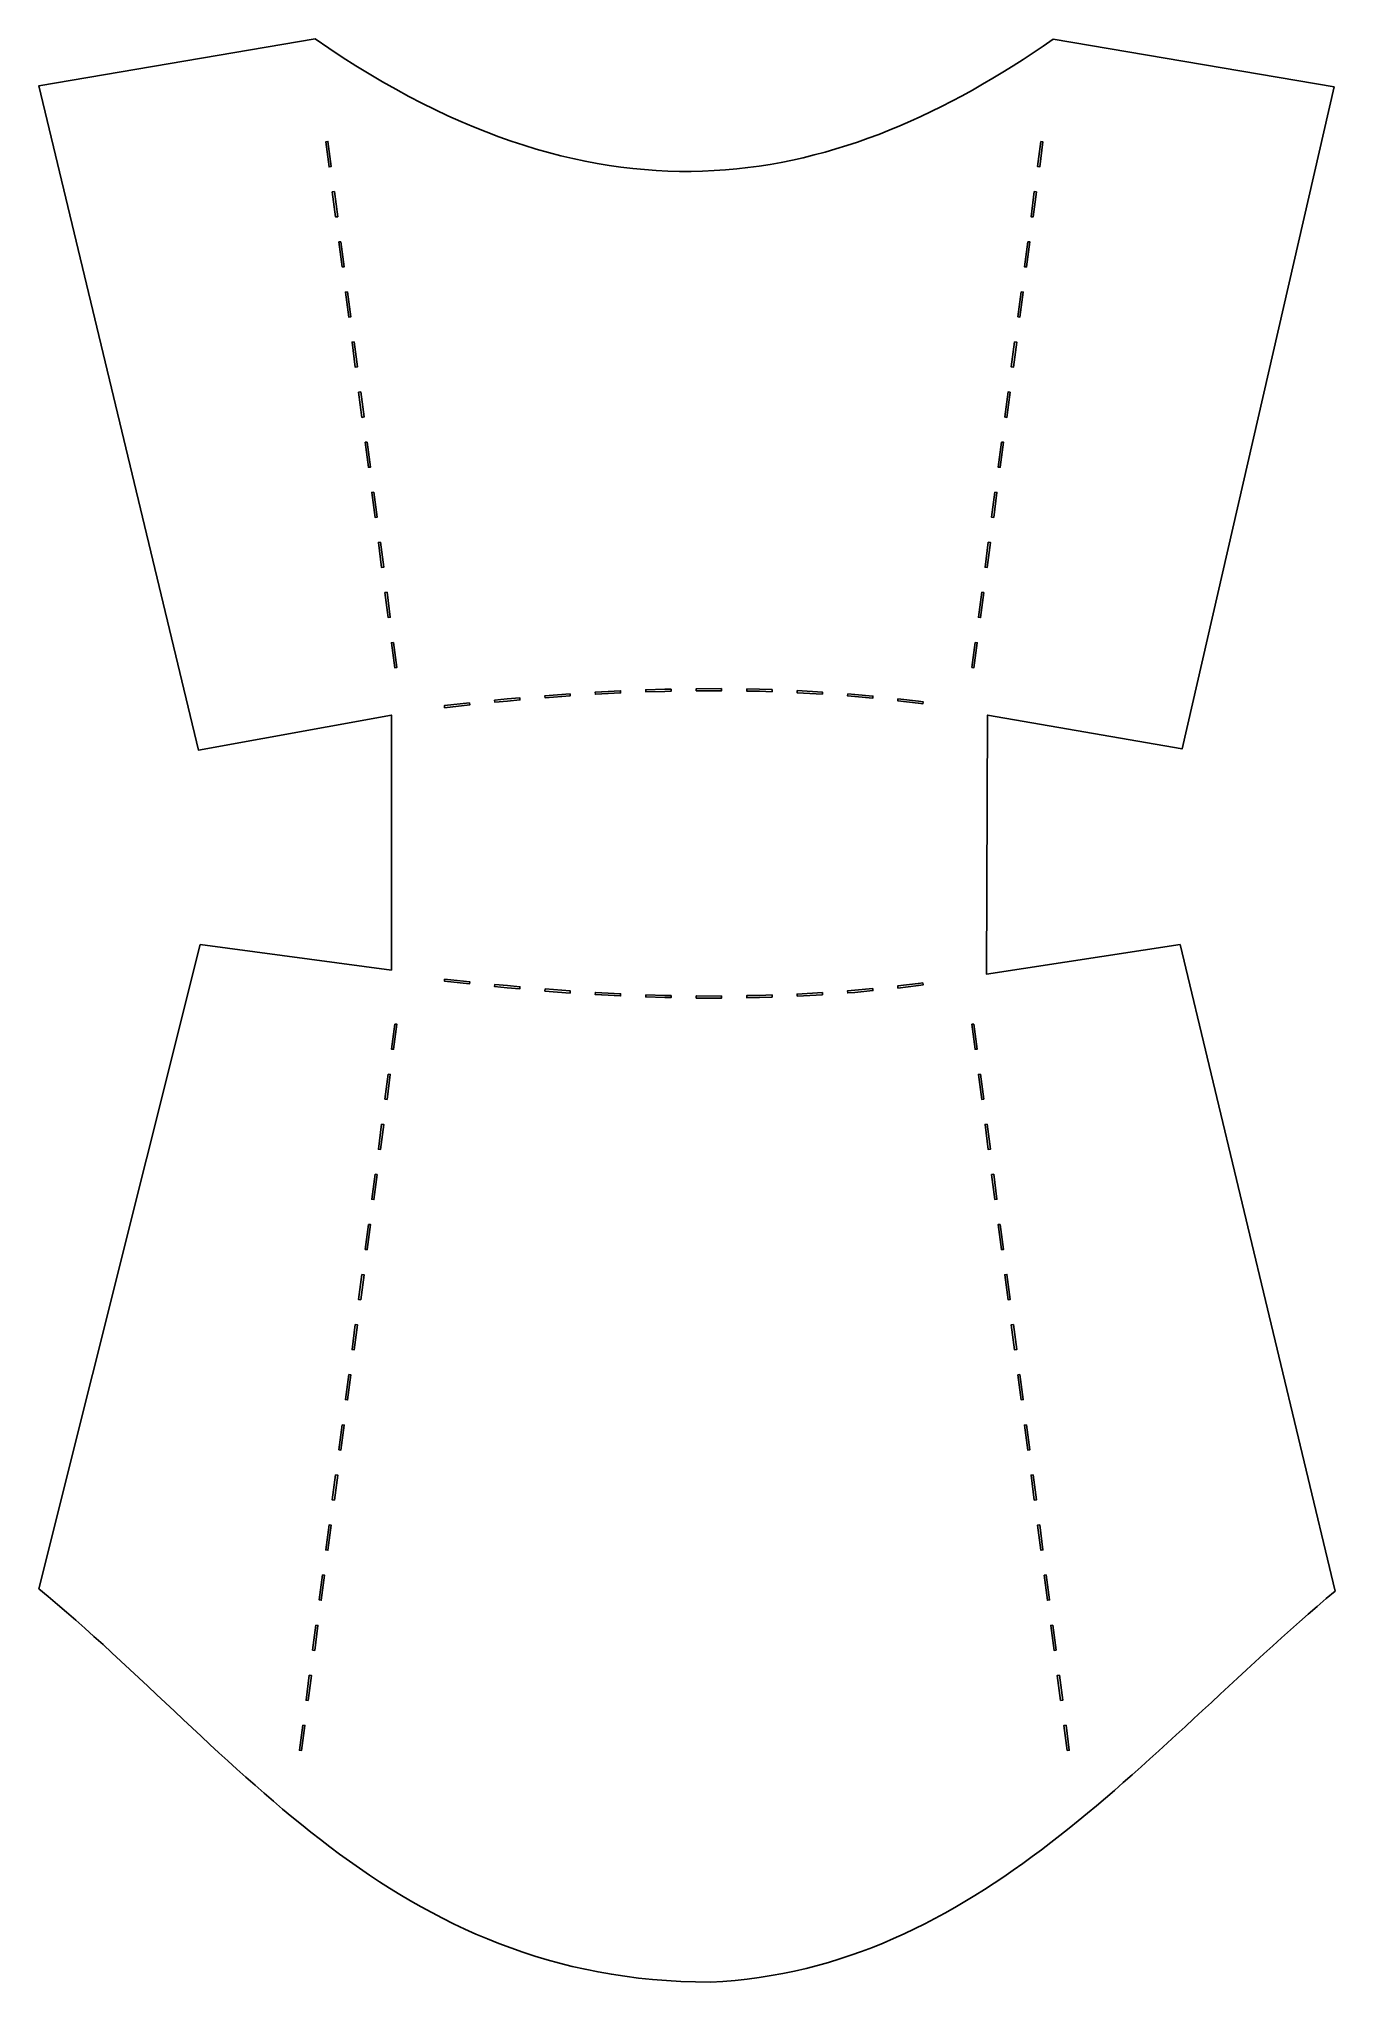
# Model space of a CAD drawing. Header units: centimetres. Extents: x -4.1 to 4.1, y -6.1 to 6.1.
import ezdxf

# ---------------------------------------------------------------- set-up
doc = ezdxf.new("R2010")
doc.units = ezdxf.units.CM
doc.header["$MEASUREMENT"] = 0
doc.layers.add('Layer 1', color=7, linetype='Continuous')

msp = doc.modelspace()

# ---------------------------------------------------------------- linework, layer by layer
at = {"layer": 'Layer 1', "color": 38, "lineweight": 25}
for points, knots in [([(-2.33777, 6.10694), (-2.33777, 6.10694), (-4.07492, 5.81259), (-4.07492, 5.81259), (-4.07492, 5.81259), (-4.07492, 5.81259), (-3.07116, 1.63713), (-3.07116, 1.63713), (-3.07116, 1.63713), (-3.07116, 1.63713), (-1.85821, 1.85706), (-1.85821, 1.85706), (-1.85821, 1.85706), (-1.85821, 1.85706), (-1.85738, 0.25385), (-1.85738, 0.25385), (-1.85738, 0.25385), (-1.85738, 0.25385), (-3.05958, 0.41425), (-3.05958, 0.41425), (-3.05958, 0.41425), (-3.05958, 0.41425), (-4.07492, -3.6347), (-4.07492, -3.6347), (-4.07492, -3.6347), (-2.81826, -4.66635), (-1.85752, -6.10447), (0.14766, -6.1069), (0.14766, -6.1069), (1.82826, -6.02924), (2.86562, -4.66541), (4.07672, -3.64876), (4.07672, -3.64876), (4.07672, -3.64876), (3.10107, 0.41425), (3.10107, 0.41425), (3.10107, 0.41425), (3.10107, 0.41425), (1.88481, 0.22739), (1.88481, 0.22739), (1.88481, 0.22739), (1.88481, 0.22739), (1.8906, 1.85706), (1.8906, 1.85706), (1.8906, 1.85706), (1.8906, 1.85706), (3.1143, 1.64374), (3.1143, 1.64374), (3.1143, 1.64374), (3.1143, 1.64374), (4.07011, 5.80514), (4.07011, 5.80514), (4.07011, 5.80514), (4.07011, 5.80514), (2.30319, 6.10528), (2.30319, 6.10528), (2.30319, 6.10528), (0.96823, 5.17278), (-0.50139, 4.83318), (-2.33777, 6.10693), (-2.33777, 6.10693), (-2.33777, 6.10693), (-2.33777, 6.10694), (-2.33777, 6.10694)], [0, 0, 0, 0, 0.05882353, 0.05882353, 0.05882353, 0.05882353, 0.11764706, 0.11764706, 0.11764706, 0.11764706, 0.17647059, 0.17647059, 0.17647059, 0.17647059, 0.23529412, 0.23529412, 0.23529412, 0.23529412, 0.29411765, 0.29411765, 0.29411765, 0.29411765, 0.35294118, 0.35294118, 0.35294118, 0.35294118, 0.41176471, 0.41176471, 0.41176471, 0.41176471, 0.47058824, 0.47058824, 0.47058824, 0.47058824, 0.52941176, 0.52941176, 0.52941176, 0.52941176, 0.58823529, 0.58823529, 0.58823529, 0.58823529, 0.64705882, 0.64705882, 0.64705882, 0.64705882, 0.70588235, 0.70588235, 0.70588235, 0.70588235, 0.76470588, 0.76470588, 0.76470588, 0.76470588, 0.82352941, 0.82352941, 0.82352941, 0.82352941, 0.88235294, 0.88235294, 0.88235294, 0.88235294, 1, 1, 1, 1]), ([(-2.25757, 5.46202), (-2.25757, 5.46202), (-2.2369, 5.3041), (-2.2369, 5.3041), (-2.2369, 5.3041), (-2.2369, 5.3041), (-2.25013, 5.30245), (-2.25013, 5.30245), (-2.25013, 5.30245), (-2.25013, 5.30245), (-2.2708, 5.45955), (-2.2708, 5.45955), (-2.2708, 5.45955), (-2.2708, 5.45955), (-2.25757, 5.46203), (-2.25757, 5.46203), (-2.25757, 5.46203), (-2.25757, 5.46203), (-2.25757, 5.46202), (-2.25757, 5.46202)], [0, 0, 0, 0, 0.16666667, 0.16666667, 0.16666667, 0.16666667, 0.33333333, 0.33333333, 0.33333333, 0.33333333, 0.5, 0.5, 0.5, 0.5, 0.66666667, 0.66666667, 0.66666667, 0.66666667, 1, 1, 1, 1]), ([(2.22629, 5.46202), (2.22629, 5.46202), (2.23952, 5.45954), (2.23952, 5.45954), (2.23952, 5.45954), (2.23952, 5.45954), (2.21885, 5.30244), (2.21885, 5.30244), (2.21885, 5.30244), (2.21885, 5.30244), (2.20562, 5.30409), (2.20562, 5.30409), (2.20562, 5.30409), (2.20562, 5.30409), (2.22629, 5.46201), (2.22629, 5.46201), (2.22629, 5.46201), (2.22629, 5.46201), (2.22629, 5.46202), (2.22629, 5.46202)], [0, 0, 0, 0, 0.16666667, 0.16666667, 0.16666667, 0.16666667, 0.33333333, 0.33333333, 0.33333333, 0.33333333, 0.5, 0.5, 0.5, 0.5, 0.66666667, 0.66666667, 0.66666667, 0.66666667, 1, 1, 1, 1]), ([(-2.21623, 5.147), (-2.21623, 5.147), (-2.19556, 4.98908), (-2.19556, 4.98908), (-2.19556, 4.98908), (-2.19556, 4.98908), (-2.20879, 4.98743), (-2.20879, 4.98743), (-2.20879, 4.98743), (-2.20879, 4.98743), (-2.22946, 5.14535), (-2.22946, 5.14535), (-2.22946, 5.14535), (-2.22946, 5.14535), (-2.21623, 5.147), (-2.21623, 5.147)], [0, 0, 0, 0, 0.2, 0.2, 0.2, 0.2, 0.4, 0.4, 0.4, 0.4, 0.6, 0.6, 0.6, 0.6, 1, 1, 1, 1]), ([(2.18495, 5.147), (2.18495, 5.147), (2.19818, 5.14535), (2.19818, 5.14535), (2.19818, 5.14535), (2.19818, 5.14535), (2.17751, 4.98743), (2.17751, 4.98743), (2.17751, 4.98743), (2.17751, 4.98743), (2.16428, 4.98908), (2.16428, 4.98908), (2.16428, 4.98908), (2.16428, 4.98908), (2.18495, 5.147), (2.18495, 5.147)], [0, 0, 0, 0, 0.2, 0.2, 0.2, 0.2, 0.4, 0.4, 0.4, 0.4, 0.6, 0.6, 0.6, 0.6, 1, 1, 1, 1]), ([(-2.17489, 4.83198), (-2.17489, 4.83198), (-2.15422, 4.67488), (-2.15422, 4.67488), (-2.15422, 4.67488), (-2.15422, 4.67488), (-2.16745, 4.67323), (-2.16745, 4.67323), (-2.16745, 4.67323), (-2.16745, 4.67323), (-2.18812, 4.83033), (-2.18812, 4.83033), (-2.18812, 4.83033), (-2.18812, 4.83033), (-2.17489, 4.83198), (-2.17489, 4.83198)], [0, 0, 0, 0, 0.2, 0.2, 0.2, 0.2, 0.4, 0.4, 0.4, 0.4, 0.6, 0.6, 0.6, 0.6, 1, 1, 1, 1]), ([(2.14361, 4.83198), (2.14361, 4.83198), (2.15684, 4.83033), (2.15684, 4.83033), (2.15684, 4.83033), (2.15684, 4.83033), (2.13617, 4.67323), (2.13617, 4.67323), (2.13617, 4.67323), (2.13617, 4.67323), (2.12294, 4.67488), (2.12294, 4.67488), (2.12294, 4.67488), (2.12294, 4.67488), (2.14361, 4.83198), (2.14361, 4.83198)], [0, 0, 0, 0, 0.2, 0.2, 0.2, 0.2, 0.4, 0.4, 0.4, 0.4, 0.6, 0.6, 0.6, 0.6, 1, 1, 1, 1]), ([(-2.13354, 4.51696), (-2.13354, 4.51696), (-2.11287, 4.35986), (-2.11287, 4.35986), (-2.11287, 4.35986), (-2.11287, 4.35986), (-2.1261, 4.35821), (-2.1261, 4.35821), (-2.1261, 4.35821), (-2.1261, 4.35821), (-2.14677, 4.51531), (-2.14677, 4.51531), (-2.14677, 4.51531), (-2.14677, 4.51531), (-2.13354, 4.51696), (-2.13354, 4.51696)], [0, 0, 0, 0, 0.2, 0.2, 0.2, 0.2, 0.4, 0.4, 0.4, 0.4, 0.6, 0.6, 0.6, 0.6, 1, 1, 1, 1]), ([(2.10227, 4.51696), (2.10227, 4.51696), (2.1155, 4.51531), (2.1155, 4.51531), (2.1155, 4.51531), (2.1155, 4.51531), (2.09483, 4.35821), (2.09483, 4.35821), (2.09483, 4.35821), (2.09483, 4.35821), (2.0816, 4.35986), (2.0816, 4.35986), (2.0816, 4.35986), (2.0816, 4.35986), (2.10227, 4.51696), (2.10227, 4.51696)], [0, 0, 0, 0, 0.2, 0.2, 0.2, 0.2, 0.4, 0.4, 0.4, 0.4, 0.6, 0.6, 0.6, 0.6, 1, 1, 1, 1]), ([(-2.0922, 4.20277), (-2.0922, 4.20277), (-2.07153, 4.04485), (-2.07153, 4.04485), (-2.07153, 4.04485), (-2.07153, 4.04485), (-2.08476, 4.0432), (-2.08476, 4.0432), (-2.08476, 4.0432), (-2.08476, 4.0432), (-2.10543, 4.20112), (-2.10543, 4.20112), (-2.10543, 4.20112), (-2.10543, 4.20112), (-2.0922, 4.20277), (-2.0922, 4.20277)], [0, 0, 0, 0, 0.2, 0.2, 0.2, 0.2, 0.4, 0.4, 0.4, 0.4, 0.6, 0.6, 0.6, 0.6, 1, 1, 1, 1]), ([(2.06093, 4.20277), (2.06093, 4.20277), (2.07416, 4.20112), (2.07416, 4.20112), (2.07416, 4.20112), (2.07416, 4.20112), (2.05349, 4.0432), (2.05349, 4.0432), (2.05349, 4.0432), (2.05349, 4.0432), (2.04026, 4.04485), (2.04026, 4.04485), (2.04026, 4.04485), (2.04026, 4.04485), (2.06093, 4.20277), (2.06093, 4.20277)], [0, 0, 0, 0, 0.2, 0.2, 0.2, 0.2, 0.4, 0.4, 0.4, 0.4, 0.6, 0.6, 0.6, 0.6, 1, 1, 1, 1]), ([(-2.05086, 3.88775), (-2.05086, 3.88775), (-2.03019, 3.73065), (-2.03019, 3.73065), (-2.03019, 3.73065), (-2.03019, 3.73065), (-2.04342, 3.72817), (-2.04342, 3.72817), (-2.04342, 3.72817), (-2.04342, 3.72817), (-2.06409, 3.88609), (-2.06409, 3.88609), (-2.06409, 3.88609), (-2.06409, 3.88609), (-2.05086, 3.88774), (-2.05086, 3.88774), (-2.05086, 3.88774), (-2.05086, 3.88774), (-2.05086, 3.88775), (-2.05086, 3.88775)], [0, 0, 0, 0, 0.16666667, 0.16666667, 0.16666667, 0.16666667, 0.33333333, 0.33333333, 0.33333333, 0.33333333, 0.5, 0.5, 0.5, 0.5, 0.66666667, 0.66666667, 0.66666667, 0.66666667, 1, 1, 1, 1]), ([(2.01959, 3.88775), (2.01959, 3.88775), (2.03282, 3.8861), (2.03282, 3.8861), (2.03282, 3.8861), (2.03282, 3.8861), (2.01215, 3.72818), (2.01215, 3.72818), (2.01215, 3.72818), (2.01215, 3.72818), (1.99892, 3.73066), (1.99892, 3.73066), (1.99892, 3.73066), (1.99892, 3.73066), (2.01959, 3.88776), (2.01959, 3.88776), (2.01959, 3.88776), (2.01959, 3.88776), (2.01959, 3.88775), (2.01959, 3.88775)], [0, 0, 0, 0, 0.16666667, 0.16666667, 0.16666667, 0.16666667, 0.33333333, 0.33333333, 0.33333333, 0.33333333, 0.5, 0.5, 0.5, 0.5, 0.66666667, 0.66666667, 0.66666667, 0.66666667, 1, 1, 1, 1]), ([(-2.00952, 3.57273), (-2.00952, 3.57273), (-1.98885, 3.41563), (-1.98885, 3.41563), (-1.98885, 3.41563), (-1.98885, 3.41563), (-2.00208, 3.41398), (-2.00208, 3.41398), (-2.00208, 3.41398), (-2.00208, 3.41398), (-2.02275, 3.57108), (-2.02275, 3.57108), (-2.02275, 3.57108), (-2.02275, 3.57108), (-2.00952, 3.57273), (-2.00952, 3.57273)], [0, 0, 0, 0, 0.2, 0.2, 0.2, 0.2, 0.4, 0.4, 0.4, 0.4, 0.6, 0.6, 0.6, 0.6, 1, 1, 1, 1]), ([(1.97825, 3.57273), (1.97825, 3.57273), (1.99148, 3.57108), (1.99148, 3.57108), (1.99148, 3.57108), (1.99148, 3.57108), (1.97081, 3.41398), (1.97081, 3.41398), (1.97081, 3.41398), (1.97081, 3.41398), (1.95758, 3.41563), (1.95758, 3.41563), (1.95758, 3.41563), (1.95758, 3.41563), (1.97825, 3.57273), (1.97825, 3.57273)], [0, 0, 0, 0, 0.2, 0.2, 0.2, 0.2, 0.4, 0.4, 0.4, 0.4, 0.6, 0.6, 0.6, 0.6, 1, 1, 1, 1]), ([(-1.96818, 3.25771), (-1.96818, 3.25771), (-1.94751, 3.10061), (-1.94751, 3.10061), (-1.94751, 3.10061), (-1.94751, 3.10061), (-1.96074, 3.09896), (-1.96074, 3.09896), (-1.96074, 3.09896), (-1.96074, 3.09896), (-1.98141, 3.25606), (-1.98141, 3.25606), (-1.98141, 3.25606), (-1.98141, 3.25606), (-1.96818, 3.25771), (-1.96818, 3.25771)], [0, 0, 0, 0, 0.2, 0.2, 0.2, 0.2, 0.4, 0.4, 0.4, 0.4, 0.6, 0.6, 0.6, 0.6, 1, 1, 1, 1]), ([(1.9369, 3.25771), (1.9369, 3.25771), (1.95013, 3.25606), (1.95013, 3.25606), (1.95013, 3.25606), (1.95013, 3.25606), (1.92946, 3.09896), (1.92946, 3.09896), (1.92946, 3.09896), (1.92946, 3.09896), (1.91623, 3.10061), (1.91623, 3.10061), (1.91623, 3.10061), (1.91623, 3.10061), (1.9369, 3.25771), (1.9369, 3.25771)], [0, 0, 0, 0, 0.2, 0.2, 0.2, 0.2, 0.4, 0.4, 0.4, 0.4, 0.6, 0.6, 0.6, 0.6, 1, 1, 1, 1]), ([(-1.92684, 2.94352), (-1.92684, 2.94352), (-1.90617, 2.7856), (-1.90617, 2.7856), (-1.90617, 2.7856), (-1.90617, 2.7856), (-1.9194, 2.78395), (-1.9194, 2.78395), (-1.9194, 2.78395), (-1.9194, 2.78395), (-1.94007, 2.94187), (-1.94007, 2.94187), (-1.94007, 2.94187), (-1.94007, 2.94187), (-1.92684, 2.94352), (-1.92684, 2.94352)], [0, 0, 0, 0, 0.2, 0.2, 0.2, 0.2, 0.4, 0.4, 0.4, 0.4, 0.6, 0.6, 0.6, 0.6, 1, 1, 1, 1]), ([(1.89556, 2.94352), (1.89556, 2.94352), (1.90879, 2.94187), (1.90879, 2.94187), (1.90879, 2.94187), (1.90879, 2.94187), (1.88812, 2.78395), (1.88812, 2.78395), (1.88812, 2.78395), (1.88812, 2.78395), (1.87489, 2.7856), (1.87489, 2.7856), (1.87489, 2.7856), (1.87489, 2.7856), (1.89556, 2.94352), (1.89556, 2.94352)], [0, 0, 0, 0, 0.2, 0.2, 0.2, 0.2, 0.4, 0.4, 0.4, 0.4, 0.6, 0.6, 0.6, 0.6, 1, 1, 1, 1]), ([(-1.8855, 2.6285), (-1.8855, 2.6285), (-1.86483, 2.4714), (-1.86483, 2.4714), (-1.86483, 2.4714), (-1.86483, 2.4714), (-1.87806, 2.46975), (-1.87806, 2.46975), (-1.87806, 2.46975), (-1.87806, 2.46975), (-1.89873, 2.62685), (-1.89873, 2.62685), (-1.89873, 2.62685), (-1.89873, 2.62685), (-1.8855, 2.6285), (-1.8855, 2.6285)], [0, 0, 0, 0, 0.2, 0.2, 0.2, 0.2, 0.4, 0.4, 0.4, 0.4, 0.6, 0.6, 0.6, 0.6, 1, 1, 1, 1]), ([(1.85422, 2.6285), (1.85422, 2.6285), (1.86745, 2.62685), (1.86745, 2.62685), (1.86745, 2.62685), (1.86745, 2.62685), (1.84678, 2.46975), (1.84678, 2.46975), (1.84678, 2.46975), (1.84678, 2.46975), (1.83355, 2.4714), (1.83355, 2.4714), (1.83355, 2.4714), (1.83355, 2.4714), (1.85422, 2.6285), (1.85422, 2.6285)], [0, 0, 0, 0, 0.2, 0.2, 0.2, 0.2, 0.4, 0.4, 0.4, 0.4, 0.6, 0.6, 0.6, 0.6, 1, 1, 1, 1]), ([(-1.84416, 2.31348), (-1.84416, 2.31348), (-1.82349, 2.15638), (-1.82349, 2.15638), (-1.82349, 2.15638), (-1.82349, 2.15638), (-1.83672, 2.15473), (-1.83672, 2.15473), (-1.83672, 2.15473), (-1.83672, 2.15473), (-1.85739, 2.31183), (-1.85739, 2.31183), (-1.85739, 2.31183), (-1.85739, 2.31183), (-1.84416, 2.31348), (-1.84416, 2.31348)], [0, 0, 0, 0, 0.2, 0.2, 0.2, 0.2, 0.4, 0.4, 0.4, 0.4, 0.6, 0.6, 0.6, 0.6, 1, 1, 1, 1]), ([(1.81288, 2.31348), (1.81288, 2.31348), (1.82611, 2.31183), (1.82611, 2.31183), (1.82611, 2.31183), (1.82611, 2.31183), (1.80544, 2.15473), (1.80544, 2.15473), (1.80544, 2.15473), (1.80544, 2.15473), (1.79221, 2.15638), (1.79221, 2.15638), (1.79221, 2.15638), (1.79221, 2.15638), (1.81288, 2.31348), (1.81288, 2.31348)], [0, 0, 0, 0, 0.2, 0.2, 0.2, 0.2, 0.4, 0.4, 0.4, 0.4, 0.6, 0.6, 0.6, 0.6, 1, 1, 1, 1]), ([(-1.05041, 1.96539), (-1.05041, 1.96539), (-1.04958, 1.95216), (-1.04958, 1.95216), (-1.04958, 1.95216), (-1.04958, 1.95216), (-1.12813, 1.94472), (-1.12813, 1.94472), (-1.12813, 1.94472), (-1.12813, 1.94472), (-1.20751, 1.93728), (-1.20751, 1.93728), (-1.20751, 1.93728), (-1.20751, 1.93728), (-1.20916, 1.95051), (-1.20916, 1.95051), (-1.20916, 1.95051), (-1.20916, 1.95051), (-1.12978, 1.95795), (-1.12978, 1.95795), (-1.12978, 1.95795), (-1.12978, 1.95795), (-1.0504, 1.96539), (-1.0504, 1.96539), (-1.0504, 1.96539), (-1.0504, 1.96539), (-1.05041, 1.96539), (-1.05041, 1.96539)], [0, 0, 0, 0, 0.125, 0.125, 0.125, 0.125, 0.25, 0.25, 0.25, 0.25, 0.375, 0.375, 0.375, 0.375, 0.5, 0.5, 0.5, 0.5, 0.625, 0.625, 0.625, 0.625, 0.75, 0.75, 0.75, 0.75, 1, 1, 1, 1]), ([(-0.73456, 1.99102), (-0.73456, 1.99102), (-0.73291, 1.97779), (-0.73291, 1.97779), (-0.73291, 1.97779), (-0.73291, 1.97779), (-0.89166, 1.96539), (-0.89166, 1.96539), (-0.89166, 1.96539), (-0.89166, 1.96539), (-0.89249, 1.97862), (-0.89249, 1.97862), (-0.89249, 1.97862), (-0.89249, 1.97862), (-0.73457, 1.99102), (-0.73457, 1.99102), (-0.73457, 1.99102), (-0.73457, 1.99102), (-0.73456, 1.99102), (-0.73456, 1.99102)], [0, 0, 0, 0, 0.16666667, 0.16666667, 0.16666667, 0.16666667, 0.33333333, 0.33333333, 0.33333333, 0.33333333, 0.5, 0.5, 0.5, 0.5, 0.66666667, 0.66666667, 0.66666667, 0.66666667, 1, 1, 1, 1]), ([(-0.41706, 2.00921), (-0.41706, 2.00921), (-0.41623, 1.99598), (-0.41623, 1.99598), (-0.41623, 1.99598), (-0.41623, 1.99598), (-0.53529, 1.99019), (-0.53529, 1.99019), (-0.53529, 1.99019), (-0.53529, 1.99019), (-0.57498, 1.98771), (-0.57498, 1.98771), (-0.57498, 1.98771), (-0.57498, 1.98771), (-0.57581, 2.00094), (-0.57581, 2.00094), (-0.57581, 2.00094), (-0.57581, 2.00094), (-0.53612, 2.00342), (-0.53612, 2.00342), (-0.53612, 2.00342), (-0.53612, 2.00342), (-0.53529, 2.00342), (-0.53529, 2.00342), (-0.53529, 2.00342), (-0.53529, 2.00342), (-0.41705, 2.00921), (-0.41705, 2.00921), (-0.41705, 2.00921), (-0.41705, 2.00921), (-0.41706, 2.00921), (-0.41706, 2.00921)], [0, 0, 0, 0, 0.11111111, 0.11111111, 0.11111111, 0.11111111, 0.22222222, 0.22222222, 0.22222222, 0.22222222, 0.33333333, 0.33333333, 0.33333333, 0.33333333, 0.44444444, 0.44444444, 0.44444444, 0.44444444, 0.55555556, 0.55555556, 0.55555556, 0.55555556, 0.66666667, 0.66666667, 0.66666667, 0.66666667, 0.77777778, 0.77777778, 0.77777778, 0.77777778, 1, 1, 1, 1]), ([(-0.09956, 2.01996), (-0.09956, 2.01996), (-0.09956, 2.00673), (-0.09956, 2.00673), (-0.09956, 2.00673), (-0.09956, 2.00673), (-0.13842, 2.0059), (-0.13842, 2.0059), (-0.13842, 2.0059), (-0.13842, 2.0059), (-0.25748, 2.00259), (-0.25748, 2.00259), (-0.25748, 2.00259), (-0.25748, 2.00259), (-0.25831, 2.01582), (-0.25831, 2.01582), (-0.25831, 2.01582), (-0.25831, 2.01582), (-0.13925, 2.01913), (-0.13925, 2.01913), (-0.13925, 2.01913), (-0.13925, 2.01913), (-0.09956, 2.01996), (-0.09956, 2.01996)], [0, 0, 0, 0, 0.14285714, 0.14285714, 0.14285714, 0.14285714, 0.28571429, 0.28571429, 0.28571429, 0.28571429, 0.42857143, 0.42857143, 0.42857143, 0.42857143, 0.57142857, 0.57142857, 0.57142857, 0.57142857, 0.71428571, 0.71428571, 0.71428571, 0.71428571, 1, 1, 1, 1]), ([(0.21794, 2.02326), (0.21794, 2.02326), (0.21794, 2.01003), (0.21794, 2.01003), (0.21794, 2.01003), (0.21794, 2.01003), (0.06002, 2.0092), (0.06002, 2.0092), (0.06002, 2.0092), (0.06002, 2.0092), (0.05919, 2.0092), (0.05919, 2.0092), (0.05919, 2.0092), (0.05919, 2.0092), (0.05919, 2.02243), (0.05919, 2.02243), (0.05919, 2.02243), (0.05919, 2.02243), (0.06002, 2.02243), (0.06002, 2.02243), (0.06002, 2.02243), (0.06002, 2.02243), (0.21794, 2.02326), (0.21794, 2.02326)], [0, 0, 0, 0, 0.14285714, 0.14285714, 0.14285714, 0.14285714, 0.28571429, 0.28571429, 0.28571429, 0.28571429, 0.42857143, 0.42857143, 0.42857143, 0.42857143, 0.57142857, 0.57142857, 0.57142857, 0.57142857, 0.71428571, 0.71428571, 0.71428571, 0.71428571, 1, 1, 1, 1]), ([(0.37669, 2.02078), (0.37669, 2.02078), (0.45772, 2.01995), (0.45772, 2.01995), (0.45772, 2.01995), (0.45772, 2.01995), (0.53544, 2.01664), (0.53544, 2.01664), (0.53544, 2.01664), (0.53544, 2.01664), (0.53544, 2.00341), (0.53544, 2.00341), (0.53544, 2.00341), (0.53544, 2.00341), (0.45772, 2.00672), (0.45772, 2.00672), (0.45772, 2.00672), (0.45772, 2.00672), (0.45689, 2.00672), (0.45689, 2.00672), (0.45689, 2.00672), (0.45689, 2.00672), (0.37669, 2.00755), (0.37669, 2.00755), (0.37669, 2.00755), (0.37669, 2.00755), (0.37669, 2.02078), (0.37669, 2.02078)], [0, 0, 0, 0, 0.125, 0.125, 0.125, 0.125, 0.25, 0.25, 0.25, 0.25, 0.375, 0.375, 0.375, 0.375, 0.5, 0.5, 0.5, 0.5, 0.625, 0.625, 0.625, 0.625, 0.75, 0.75, 0.75, 0.75, 1, 1, 1, 1]), ([(0.69419, 2.01086), (0.69419, 2.01086), (0.85294, 2.00176), (0.85294, 2.00176), (0.85294, 2.00176), (0.85294, 2.00176), (0.85211, 1.98853), (0.85211, 1.98853), (0.85211, 1.98853), (0.85211, 1.98853), (0.69336, 1.99763), (0.69336, 1.99763), (0.69336, 1.99763), (0.69336, 1.99763), (0.69419, 2.01086), (0.69419, 2.01086)], [0, 0, 0, 0, 0.2, 0.2, 0.2, 0.2, 0.4, 0.4, 0.4, 0.4, 0.6, 0.6, 0.6, 0.6, 1, 1, 1, 1]), ([(1.01169, 1.99019), (1.01169, 1.99019), (1.05634, 1.98688), (1.05634, 1.98688), (1.05634, 1.98688), (1.05634, 1.98688), (1.16961, 1.97613), (1.16961, 1.97613), (1.16961, 1.97613), (1.16961, 1.97613), (1.16878, 1.9629), (1.16878, 1.9629), (1.16878, 1.9629), (1.16878, 1.9629), (1.05551, 1.97365), (1.05551, 1.97365), (1.05551, 1.97365), (1.05551, 1.97365), (1.01086, 1.97696), (1.01086, 1.97696), (1.01086, 1.97696), (1.01086, 1.97696), (1.01169, 1.99019), (1.01169, 1.99019)], [0, 0, 0, 0, 0.14285714, 0.14285714, 0.14285714, 0.14285714, 0.28571429, 0.28571429, 0.28571429, 0.28571429, 0.42857143, 0.42857143, 0.42857143, 0.42857143, 0.57142857, 0.57142857, 0.57142857, 0.57142857, 0.71428571, 0.71428571, 0.71428571, 0.71428571, 1, 1, 1, 1]), ([(1.32754, 1.9596), (1.32754, 1.9596), (1.45652, 1.94389), (1.45652, 1.94389), (1.45652, 1.94389), (1.45652, 1.94389), (1.45735, 1.94389), (1.45735, 1.94389), (1.45735, 1.94389), (1.45735, 1.94389), (1.48546, 1.94058), (1.48546, 1.94058), (1.48546, 1.94058), (1.48546, 1.94058), (1.48381, 1.92735), (1.48381, 1.92735), (1.48381, 1.92735), (1.48381, 1.92735), (1.4557, 1.93148), (1.4557, 1.93148), (1.4557, 1.93148), (1.4557, 1.93148), (1.45487, 1.93148), (1.45487, 1.93148), (1.45487, 1.93148), (1.45487, 1.93148), (1.32589, 1.94636), (1.32589, 1.94636), (1.32589, 1.94636), (1.32589, 1.94636), (1.32754, 1.9596), (1.32754, 1.9596)], [0, 0, 0, 0, 0.11111111, 0.11111111, 0.11111111, 0.11111111, 0.22222222, 0.22222222, 0.22222222, 0.22222222, 0.33333333, 0.33333333, 0.33333333, 0.33333333, 0.44444444, 0.44444444, 0.44444444, 0.44444444, 0.55555556, 0.55555556, 0.55555556, 0.55555556, 0.66666667, 0.66666667, 0.66666667, 0.66666667, 0.77777778, 0.77777778, 0.77777778, 0.77777778, 1, 1, 1, 1]), ([(-1.36708, 1.93397), (-1.36708, 1.93397), (-1.36543, 1.92074), (-1.36543, 1.92074), (-1.36543, 1.92074), (-1.36543, 1.92074), (-1.52335, 1.90338), (-1.52335, 1.90338), (-1.52335, 1.90338), (-1.52335, 1.90338), (-1.52418, 1.91661), (-1.52418, 1.91661), (-1.52418, 1.91661), (-1.52418, 1.91661), (-1.36708, 1.93397), (-1.36708, 1.93397)], [0, 0, 0, 0, 0.2, 0.2, 0.2, 0.2, 0.4, 0.4, 0.4, 0.4, 0.6, 0.6, 0.6, 0.6, 1, 1, 1, 1]), ([(-1.52335, 0.19764), (-1.52335, 0.19764), (-1.36543, 0.18028), (-1.36543, 0.18028), (-1.36543, 0.18028), (-1.36543, 0.18028), (-1.36708, 0.16705), (-1.36708, 0.16705), (-1.36708, 0.16705), (-1.36708, 0.16705), (-1.52418, 0.18441), (-1.52418, 0.18441), (-1.52418, 0.18441), (-1.52418, 0.18441), (-1.52335, 0.19764), (-1.52335, 0.19764)], [0, 0, 0, 0, 0.2, 0.2, 0.2, 0.2, 0.4, 0.4, 0.4, 0.4, 0.6, 0.6, 0.6, 0.6, 1, 1, 1, 1]), ([(-1.2075, 0.16374), (-1.2075, 0.16374), (-1.12812, 0.1563), (-1.12812, 0.1563), (-1.12812, 0.1563), (-1.12812, 0.1563), (-1.04957, 0.14886), (-1.04957, 0.14886), (-1.04957, 0.14886), (-1.04957, 0.14886), (-1.0504, 0.13563), (-1.0504, 0.13563), (-1.0504, 0.13563), (-1.0504, 0.13563), (-1.12978, 0.14307), (-1.12978, 0.14307), (-1.12978, 0.14307), (-1.12978, 0.14307), (-1.20916, 0.15051), (-1.20916, 0.15051), (-1.20916, 0.15051), (-1.20916, 0.15051), (-1.20751, 0.16374), (-1.20751, 0.16374), (-1.20751, 0.16374), (-1.20751, 0.16374), (-1.2075, 0.16374), (-1.2075, 0.16374)], [0, 0, 0, 0, 0.125, 0.125, 0.125, 0.125, 0.25, 0.25, 0.25, 0.25, 0.375, 0.375, 0.375, 0.375, 0.5, 0.5, 0.5, 0.5, 0.625, 0.625, 0.625, 0.625, 0.75, 0.75, 0.75, 0.75, 1, 1, 1, 1]), ([(-0.89166, 0.13563), (-0.89166, 0.13563), (-0.73291, 0.12323), (-0.73291, 0.12323), (-0.73291, 0.12323), (-0.73291, 0.12323), (-0.73456, 0.11), (-0.73456, 0.11), (-0.73456, 0.11), (-0.73456, 0.11), (-0.89248, 0.1224), (-0.89248, 0.1224), (-0.89248, 0.1224), (-0.89248, 0.1224), (-0.89165, 0.13563), (-0.89165, 0.13563), (-0.89165, 0.13563), (-0.89165, 0.13563), (-0.89166, 0.13563), (-0.89166, 0.13563)], [0, 0, 0, 0, 0.16666667, 0.16666667, 0.16666667, 0.16666667, 0.33333333, 0.33333333, 0.33333333, 0.33333333, 0.5, 0.5, 0.5, 0.5, 0.66666667, 0.66666667, 0.66666667, 0.66666667, 1, 1, 1, 1]), ([(1.16879, 0.13811), (1.16879, 0.13811), (1.16962, 0.12488), (1.16962, 0.12488), (1.16962, 0.12488), (1.16962, 0.12488), (1.05635, 0.11413), (1.05635, 0.11413), (1.05635, 0.11413), (1.05635, 0.11413), (1.0117, 0.11082), (1.0117, 0.11082), (1.0117, 0.11082), (1.0117, 0.11082), (1.01087, 0.12405), (1.01087, 0.12405), (1.01087, 0.12405), (1.01087, 0.12405), (1.05552, 0.12736), (1.05552, 0.12736), (1.05552, 0.12736), (1.05552, 0.12736), (1.16879, 0.13811), (1.16879, 0.13811)], [0, 0, 0, 0, 0.14285714, 0.14285714, 0.14285714, 0.14285714, 0.28571429, 0.28571429, 0.28571429, 0.28571429, 0.42857143, 0.42857143, 0.42857143, 0.42857143, 0.57142857, 0.57142857, 0.57142857, 0.57142857, 0.71428571, 0.71428571, 0.71428571, 0.71428571, 1, 1, 1, 1]), ([(1.48381, 0.17366), (1.48381, 0.17366), (1.48546, 0.16043), (1.48546, 0.16043), (1.48546, 0.16043), (1.48546, 0.16043), (1.45735, 0.15712), (1.45735, 0.15712), (1.45735, 0.15712), (1.45735, 0.15712), (1.45652, 0.15712), (1.45652, 0.15712), (1.45652, 0.15712), (1.45652, 0.15712), (1.32754, 0.14141), (1.32754, 0.14141), (1.32754, 0.14141), (1.32754, 0.14141), (1.32589, 0.15464), (1.32589, 0.15464), (1.32589, 0.15464), (1.32589, 0.15464), (1.45487, 0.16952), (1.45487, 0.16952), (1.45487, 0.16952), (1.45487, 0.16952), (1.4557, 0.16952), (1.4557, 0.16952), (1.4557, 0.16952), (1.4557, 0.16952), (1.48381, 0.17366), (1.48381, 0.17366)], [0, 0, 0, 0, 0.11111111, 0.11111111, 0.11111111, 0.11111111, 0.22222222, 0.22222222, 0.22222222, 0.22222222, 0.33333333, 0.33333333, 0.33333333, 0.33333333, 0.44444444, 0.44444444, 0.44444444, 0.44444444, 0.55555556, 0.55555556, 0.55555556, 0.55555556, 0.66666667, 0.66666667, 0.66666667, 0.66666667, 0.77777778, 0.77777778, 0.77777778, 0.77777778, 1, 1, 1, 1]), ([(-0.57498, 0.11331), (-0.57498, 0.11331), (-0.53529, 0.11083), (-0.53529, 0.11083), (-0.53529, 0.11083), (-0.53529, 0.11083), (-0.41623, 0.10504), (-0.41623, 0.10504), (-0.41623, 0.10504), (-0.41623, 0.10504), (-0.41706, 0.09181), (-0.41706, 0.09181), (-0.41706, 0.09181), (-0.41706, 0.09181), (-0.5353, 0.0976), (-0.5353, 0.0976), (-0.5353, 0.0976), (-0.5353, 0.0976), (-0.53613, 0.0976), (-0.53613, 0.0976), (-0.53613, 0.0976), (-0.53613, 0.0976), (-0.57582, 0.10008), (-0.57582, 0.10008), (-0.57582, 0.10008), (-0.57582, 0.10008), (-0.57499, 0.11331), (-0.57499, 0.11331), (-0.57499, 0.11331), (-0.57499, 0.11331), (-0.57498, 0.11331), (-0.57498, 0.11331)], [0, 0, 0, 0, 0.11111111, 0.11111111, 0.11111111, 0.11111111, 0.22222222, 0.22222222, 0.22222222, 0.22222222, 0.33333333, 0.33333333, 0.33333333, 0.33333333, 0.44444444, 0.44444444, 0.44444444, 0.44444444, 0.55555556, 0.55555556, 0.55555556, 0.55555556, 0.66666667, 0.66666667, 0.66666667, 0.66666667, 0.77777778, 0.77777778, 0.77777778, 0.77777778, 1, 1, 1, 1]), ([(-0.25748, 0.09842), (-0.25748, 0.09842), (-0.13842, 0.09511), (-0.13842, 0.09511), (-0.13842, 0.09511), (-0.13842, 0.09511), (-0.09956, 0.09428), (-0.09956, 0.09428), (-0.09956, 0.09428), (-0.09956, 0.09428), (-0.09956, 0.08105), (-0.09956, 0.08105), (-0.09956, 0.08105), (-0.09956, 0.08105), (-0.13925, 0.08188), (-0.13925, 0.08188), (-0.13925, 0.08188), (-0.13925, 0.08188), (-0.25831, 0.08519), (-0.25831, 0.08519), (-0.25831, 0.08519), (-0.25831, 0.08519), (-0.25748, 0.09842), (-0.25748, 0.09842)], [0, 0, 0, 0, 0.14285714, 0.14285714, 0.14285714, 0.14285714, 0.28571429, 0.28571429, 0.28571429, 0.28571429, 0.42857143, 0.42857143, 0.42857143, 0.42857143, 0.57142857, 0.57142857, 0.57142857, 0.57142857, 0.71428571, 0.71428571, 0.71428571, 0.71428571, 1, 1, 1, 1]), ([(0.05919, 0.09181), (0.05919, 0.09181), (0.06002, 0.09181), (0.06002, 0.09181), (0.06002, 0.09181), (0.06002, 0.09181), (0.21794, 0.09098), (0.21794, 0.09098), (0.21794, 0.09098), (0.21794, 0.09098), (0.21794, 0.07775), (0.21794, 0.07775), (0.21794, 0.07775), (0.21794, 0.07775), (0.06002, 0.07858), (0.06002, 0.07858), (0.06002, 0.07858), (0.06002, 0.07858), (0.05919, 0.07858), (0.05919, 0.07858), (0.05919, 0.07858), (0.05919, 0.07858), (0.05919, 0.09181), (0.05919, 0.09181)], [0, 0, 0, 0, 0.14285714, 0.14285714, 0.14285714, 0.14285714, 0.28571429, 0.28571429, 0.28571429, 0.28571429, 0.42857143, 0.42857143, 0.42857143, 0.42857143, 0.57142857, 0.57142857, 0.57142857, 0.57142857, 0.71428571, 0.71428571, 0.71428571, 0.71428571, 1, 1, 1, 1]), ([(0.53544, 0.0976), (0.53544, 0.0976), (0.53544, 0.08437), (0.53544, 0.08437), (0.53544, 0.08437), (0.53544, 0.08437), (0.45772, 0.08106), (0.45772, 0.08106), (0.45772, 0.08106), (0.45772, 0.08106), (0.37669, 0.08023), (0.37669, 0.08023), (0.37669, 0.08023), (0.37669, 0.08023), (0.37669, 0.09346), (0.37669, 0.09346), (0.37669, 0.09346), (0.37669, 0.09346), (0.45689, 0.09429), (0.45689, 0.09429), (0.45689, 0.09429), (0.45689, 0.09429), (0.45772, 0.09429), (0.45772, 0.09429), (0.45772, 0.09429), (0.45772, 0.09429), (0.53544, 0.0976), (0.53544, 0.0976)], [0, 0, 0, 0, 0.125, 0.125, 0.125, 0.125, 0.25, 0.25, 0.25, 0.25, 0.375, 0.375, 0.375, 0.375, 0.5, 0.5, 0.5, 0.5, 0.625, 0.625, 0.625, 0.625, 0.75, 0.75, 0.75, 0.75, 1, 1, 1, 1]), ([(0.85211, 0.11248), (0.85211, 0.11248), (0.85294, 0.09925), (0.85294, 0.09925), (0.85294, 0.09925), (0.85294, 0.09925), (0.69419, 0.09015), (0.69419, 0.09015), (0.69419, 0.09015), (0.69419, 0.09015), (0.69336, 0.10338), (0.69336, 0.10338), (0.69336, 0.10338), (0.69336, 0.10338), (0.85211, 0.11248), (0.85211, 0.11248)], [0, 0, 0, 0, 0.2, 0.2, 0.2, 0.2, 0.4, 0.4, 0.4, 0.4, 0.6, 0.6, 0.6, 0.6, 1, 1, 1, 1]), ([(-1.83672, -0.08513), (-1.83672, -0.08513), (-1.82349, -0.08678), (-1.82349, -0.08678), (-1.82349, -0.08678), (-1.82349, -0.08678), (-1.84416, -0.24388), (-1.84416, -0.24388), (-1.84416, -0.24388), (-1.84416, -0.24388), (-1.85739, -0.24223), (-1.85739, -0.24223), (-1.85739, -0.24223), (-1.85739, -0.24223), (-1.83672, -0.08513), (-1.83672, -0.08513)], [0, 0, 0, 0, 0.2, 0.2, 0.2, 0.2, 0.4, 0.4, 0.4, 0.4, 0.6, 0.6, 0.6, 0.6, 1, 1, 1, 1]), ([(1.80544, -0.08513), (1.80544, -0.08513), (1.82611, -0.24223), (1.82611, -0.24223), (1.82611, -0.24223), (1.82611, -0.24223), (1.81288, -0.24388), (1.81288, -0.24388), (1.81288, -0.24388), (1.81288, -0.24388), (1.79221, -0.08678), (1.79221, -0.08678), (1.79221, -0.08678), (1.79221, -0.08678), (1.80544, -0.08513), (1.80544, -0.08513)], [0, 0, 0, 0, 0.2, 0.2, 0.2, 0.2, 0.4, 0.4, 0.4, 0.4, 0.6, 0.6, 0.6, 0.6, 1, 1, 1, 1]), ([(-1.87806, -0.40015), (-1.87806, -0.40015), (-1.86483, -0.4018), (-1.86483, -0.4018), (-1.86483, -0.4018), (-1.86483, -0.4018), (-1.8855, -0.5589), (-1.8855, -0.5589), (-1.8855, -0.5589), (-1.8855, -0.5589), (-1.89873, -0.55725), (-1.89873, -0.55725), (-1.89873, -0.55725), (-1.89873, -0.55725), (-1.87806, -0.40015), (-1.87806, -0.40015)], [0, 0, 0, 0, 0.2, 0.2, 0.2, 0.2, 0.4, 0.4, 0.4, 0.4, 0.6, 0.6, 0.6, 0.6, 1, 1, 1, 1]), ([(1.84678, -0.40015), (1.84678, -0.40015), (1.86745, -0.55725), (1.86745, -0.55725), (1.86745, -0.55725), (1.86745, -0.55725), (1.85422, -0.5589), (1.85422, -0.5589), (1.85422, -0.5589), (1.85422, -0.5589), (1.83355, -0.4018), (1.83355, -0.4018), (1.83355, -0.4018), (1.83355, -0.4018), (1.84678, -0.40015), (1.84678, -0.40015)], [0, 0, 0, 0, 0.2, 0.2, 0.2, 0.2, 0.4, 0.4, 0.4, 0.4, 0.6, 0.6, 0.6, 0.6, 1, 1, 1, 1]), ([(-1.9194, -0.71434), (-1.9194, -0.71434), (-1.90617, -0.71599), (-1.90617, -0.71599), (-1.90617, -0.71599), (-1.90617, -0.71599), (-1.92684, -0.87391), (-1.92684, -0.87391), (-1.92684, -0.87391), (-1.92684, -0.87391), (-1.94007, -0.87226), (-1.94007, -0.87226), (-1.94007, -0.87226), (-1.94007, -0.87226), (-1.9194, -0.71434), (-1.9194, -0.71434)], [0, 0, 0, 0, 0.2, 0.2, 0.2, 0.2, 0.4, 0.4, 0.4, 0.4, 0.6, 0.6, 0.6, 0.6, 1, 1, 1, 1]), ([(1.88812, -0.71434), (1.88812, -0.71434), (1.90879, -0.87226), (1.90879, -0.87226), (1.90879, -0.87226), (1.90879, -0.87226), (1.89556, -0.87391), (1.89556, -0.87391), (1.89556, -0.87391), (1.89556, -0.87391), (1.87489, -0.71599), (1.87489, -0.71599), (1.87489, -0.71599), (1.87489, -0.71599), (1.88812, -0.71434), (1.88812, -0.71434)], [0, 0, 0, 0, 0.2, 0.2, 0.2, 0.2, 0.4, 0.4, 0.4, 0.4, 0.6, 0.6, 0.6, 0.6, 1, 1, 1, 1]), ([(-1.96074, -1.02936), (-1.96074, -1.02936), (-1.94751, -1.03101), (-1.94751, -1.03101), (-1.94751, -1.03101), (-1.94751, -1.03101), (-1.96818, -1.18811), (-1.96818, -1.18811), (-1.96818, -1.18811), (-1.96818, -1.18811), (-1.98141, -1.18646), (-1.98141, -1.18646), (-1.98141, -1.18646), (-1.98141, -1.18646), (-1.96074, -1.02936), (-1.96074, -1.02936)], [0, 0, 0, 0, 0.2, 0.2, 0.2, 0.2, 0.4, 0.4, 0.4, 0.4, 0.6, 0.6, 0.6, 0.6, 1, 1, 1, 1]), ([(1.92946, -1.02936), (1.92946, -1.02936), (1.95013, -1.18646), (1.95013, -1.18646), (1.95013, -1.18646), (1.95013, -1.18646), (1.9369, -1.18811), (1.9369, -1.18811), (1.9369, -1.18811), (1.9369, -1.18811), (1.91623, -1.03101), (1.91623, -1.03101), (1.91623, -1.03101), (1.91623, -1.03101), (1.92946, -1.02936), (1.92946, -1.02936)], [0, 0, 0, 0, 0.2, 0.2, 0.2, 0.2, 0.4, 0.4, 0.4, 0.4, 0.6, 0.6, 0.6, 0.6, 1, 1, 1, 1]), ([(-2.00208, -1.34438), (-2.00208, -1.34438), (-1.98885, -1.34603), (-1.98885, -1.34603), (-1.98885, -1.34603), (-1.98885, -1.34603), (-2.00952, -1.50313), (-2.00952, -1.50313), (-2.00952, -1.50313), (-2.00952, -1.50313), (-2.02275, -1.50148), (-2.02275, -1.50148), (-2.02275, -1.50148), (-2.02275, -1.50148), (-2.00208, -1.34438), (-2.00208, -1.34438)], [0, 0, 0, 0, 0.2, 0.2, 0.2, 0.2, 0.4, 0.4, 0.4, 0.4, 0.6, 0.6, 0.6, 0.6, 1, 1, 1, 1]), ([(1.9708, -1.34438), (1.9708, -1.34438), (1.99147, -1.50148), (1.99147, -1.50148), (1.99147, -1.50148), (1.99147, -1.50148), (1.97824, -1.50313), (1.97824, -1.50313), (1.97824, -1.50313), (1.97824, -1.50313), (1.95757, -1.34603), (1.95757, -1.34603), (1.95757, -1.34603), (1.95757, -1.34603), (1.9708, -1.34438), (1.9708, -1.34438)], [0, 0, 0, 0, 0.2, 0.2, 0.2, 0.2, 0.4, 0.4, 0.4, 0.4, 0.6, 0.6, 0.6, 0.6, 1, 1, 1, 1]), ([(-2.04342, -1.65857), (-2.04342, -1.65857), (-2.03019, -1.66105), (-2.03019, -1.66105), (-2.03019, -1.66105), (-2.03019, -1.66105), (-2.05086, -1.81815), (-2.05086, -1.81815), (-2.05086, -1.81815), (-2.05086, -1.81815), (-2.06409, -1.8165), (-2.06409, -1.8165), (-2.06409, -1.8165), (-2.06409, -1.8165), (-2.04342, -1.65858), (-2.04342, -1.65858), (-2.04342, -1.65858), (-2.04342, -1.65858), (-2.04342, -1.65857), (-2.04342, -1.65857)], [0, 0, 0, 0, 0.16666667, 0.16666667, 0.16666667, 0.16666667, 0.33333333, 0.33333333, 0.33333333, 0.33333333, 0.5, 0.5, 0.5, 0.5, 0.66666667, 0.66666667, 0.66666667, 0.66666667, 1, 1, 1, 1]), ([(2.01215, -1.65857), (2.01215, -1.65857), (2.03282, -1.81649), (2.03282, -1.81649), (2.03282, -1.81649), (2.03282, -1.81649), (2.01959, -1.81814), (2.01959, -1.81814), (2.01959, -1.81814), (2.01959, -1.81814), (1.99892, -1.66104), (1.99892, -1.66104), (1.99892, -1.66104), (1.99892, -1.66104), (2.01215, -1.65856), (2.01215, -1.65856), (2.01215, -1.65856), (2.01215, -1.65856), (2.01215, -1.65857), (2.01215, -1.65857)], [0, 0, 0, 0, 0.16666667, 0.16666667, 0.16666667, 0.16666667, 0.33333333, 0.33333333, 0.33333333, 0.33333333, 0.5, 0.5, 0.5, 0.5, 0.66666667, 0.66666667, 0.66666667, 0.66666667, 1, 1, 1, 1]), ([(-2.08476, -1.97359), (-2.08476, -1.97359), (-2.07153, -1.97524), (-2.07153, -1.97524), (-2.07153, -1.97524), (-2.07153, -1.97524), (-2.0922, -2.13316), (-2.0922, -2.13316), (-2.0922, -2.13316), (-2.0922, -2.13316), (-2.10543, -2.13151), (-2.10543, -2.13151), (-2.10543, -2.13151), (-2.10543, -2.13151), (-2.08476, -1.97359), (-2.08476, -1.97359)], [0, 0, 0, 0, 0.2, 0.2, 0.2, 0.2, 0.4, 0.4, 0.4, 0.4, 0.6, 0.6, 0.6, 0.6, 1, 1, 1, 1]), ([(2.05349, -1.97359), (2.05349, -1.97359), (2.07416, -2.13151), (2.07416, -2.13151), (2.07416, -2.13151), (2.07416, -2.13151), (2.06093, -2.13316), (2.06093, -2.13316), (2.06093, -2.13316), (2.06093, -2.13316), (2.04026, -1.97524), (2.04026, -1.97524), (2.04026, -1.97524), (2.04026, -1.97524), (2.05349, -1.97359), (2.05349, -1.97359)], [0, 0, 0, 0, 0.2, 0.2, 0.2, 0.2, 0.4, 0.4, 0.4, 0.4, 0.6, 0.6, 0.6, 0.6, 1, 1, 1, 1]), ([(-2.1261, -2.28861), (-2.1261, -2.28861), (-2.11287, -2.29026), (-2.11287, -2.29026), (-2.11287, -2.29026), (-2.11287, -2.29026), (-2.13354, -2.44736), (-2.13354, -2.44736), (-2.13354, -2.44736), (-2.13354, -2.44736), (-2.14677, -2.44571), (-2.14677, -2.44571), (-2.14677, -2.44571), (-2.14677, -2.44571), (-2.1261, -2.28861), (-2.1261, -2.28861)], [0, 0, 0, 0, 0.2, 0.2, 0.2, 0.2, 0.4, 0.4, 0.4, 0.4, 0.6, 0.6, 0.6, 0.6, 1, 1, 1, 1]), ([(2.09483, -2.28861), (2.09483, -2.28861), (2.1155, -2.44571), (2.1155, -2.44571), (2.1155, -2.44571), (2.1155, -2.44571), (2.10227, -2.44736), (2.10227, -2.44736), (2.10227, -2.44736), (2.10227, -2.44736), (2.0816, -2.29026), (2.0816, -2.29026), (2.0816, -2.29026), (2.0816, -2.29026), (2.09483, -2.28861), (2.09483, -2.28861)], [0, 0, 0, 0, 0.2, 0.2, 0.2, 0.2, 0.4, 0.4, 0.4, 0.4, 0.6, 0.6, 0.6, 0.6, 1, 1, 1, 1]), ([(-2.16744, -2.60363), (-2.16744, -2.60363), (-2.15421, -2.60528), (-2.15421, -2.60528), (-2.15421, -2.60528), (-2.15421, -2.60528), (-2.17488, -2.76238), (-2.17488, -2.76238), (-2.17488, -2.76238), (-2.17488, -2.76238), (-2.18811, -2.76073), (-2.18811, -2.76073), (-2.18811, -2.76073), (-2.18811, -2.76073), (-2.16744, -2.60363), (-2.16744, -2.60363)], [0, 0, 0, 0, 0.2, 0.2, 0.2, 0.2, 0.4, 0.4, 0.4, 0.4, 0.6, 0.6, 0.6, 0.6, 1, 1, 1, 1]), ([(2.13617, -2.60363), (2.13617, -2.60363), (2.15684, -2.76073), (2.15684, -2.76073), (2.15684, -2.76073), (2.15684, -2.76073), (2.14361, -2.76238), (2.14361, -2.76238), (2.14361, -2.76238), (2.14361, -2.76238), (2.12294, -2.60528), (2.12294, -2.60528), (2.12294, -2.60528), (2.12294, -2.60528), (2.13617, -2.60363), (2.13617, -2.60363)], [0, 0, 0, 0, 0.2, 0.2, 0.2, 0.2, 0.4, 0.4, 0.4, 0.4, 0.6, 0.6, 0.6, 0.6, 1, 1, 1, 1]), ([(-2.20879, -2.91782), (-2.20879, -2.91782), (-2.19556, -2.91947), (-2.19556, -2.91947), (-2.19556, -2.91947), (-2.19556, -2.91947), (-2.21623, -3.07739), (-2.21623, -3.07739), (-2.21623, -3.07739), (-2.21623, -3.07739), (-2.22946, -3.07574), (-2.22946, -3.07574), (-2.22946, -3.07574), (-2.22946, -3.07574), (-2.20879, -2.91782), (-2.20879, -2.91782)], [0, 0, 0, 0, 0.2, 0.2, 0.2, 0.2, 0.4, 0.4, 0.4, 0.4, 0.6, 0.6, 0.6, 0.6, 1, 1, 1, 1]), ([(2.17751, -2.91782), (2.17751, -2.91782), (2.19818, -3.07574), (2.19818, -3.07574), (2.19818, -3.07574), (2.19818, -3.07574), (2.18495, -3.07739), (2.18495, -3.07739), (2.18495, -3.07739), (2.18495, -3.07739), (2.16428, -2.91947), (2.16428, -2.91947), (2.16428, -2.91947), (2.16428, -2.91947), (2.17751, -2.91782), (2.17751, -2.91782)], [0, 0, 0, 0, 0.2, 0.2, 0.2, 0.2, 0.4, 0.4, 0.4, 0.4, 0.6, 0.6, 0.6, 0.6, 1, 1, 1, 1]), ([(-2.25013, -3.23284), (-2.25013, -3.23284), (-2.2369, -3.23449), (-2.2369, -3.23449), (-2.2369, -3.23449), (-2.2369, -3.23449), (-2.25757, -3.39241), (-2.25757, -3.39241), (-2.25757, -3.39241), (-2.25757, -3.39241), (-2.2708, -3.38993), (-2.2708, -3.38993), (-2.2708, -3.38993), (-2.2708, -3.38993), (-2.25013, -3.23283), (-2.25013, -3.23283), (-2.25013, -3.23283), (-2.25013, -3.23283), (-2.25013, -3.23284), (-2.25013, -3.23284)], [0, 0, 0, 0, 0.16666667, 0.16666667, 0.16666667, 0.16666667, 0.33333333, 0.33333333, 0.33333333, 0.33333333, 0.5, 0.5, 0.5, 0.5, 0.66666667, 0.66666667, 0.66666667, 0.66666667, 1, 1, 1, 1]), ([(2.21885, -3.23284), (2.21885, -3.23284), (2.23952, -3.38994), (2.23952, -3.38994), (2.23952, -3.38994), (2.23952, -3.38994), (2.22629, -3.39242), (2.22629, -3.39242), (2.22629, -3.39242), (2.22629, -3.39242), (2.20562, -3.2345), (2.20562, -3.2345), (2.20562, -3.2345), (2.20562, -3.2345), (2.21885, -3.23285), (2.21885, -3.23285), (2.21885, -3.23285), (2.21885, -3.23285), (2.21885, -3.23284), (2.21885, -3.23284)], [0, 0, 0, 0, 0.16666667, 0.16666667, 0.16666667, 0.16666667, 0.33333333, 0.33333333, 0.33333333, 0.33333333, 0.5, 0.5, 0.5, 0.5, 0.66666667, 0.66666667, 0.66666667, 0.66666667, 1, 1, 1, 1]), ([(-2.29147, -3.54786), (-2.29147, -3.54786), (-2.27824, -3.54951), (-2.27824, -3.54951), (-2.27824, -3.54951), (-2.27824, -3.54951), (-2.29891, -3.70661), (-2.29891, -3.70661), (-2.29891, -3.70661), (-2.29891, -3.70661), (-2.31214, -3.70496), (-2.31214, -3.70496), (-2.31214, -3.70496), (-2.31214, -3.70496), (-2.29147, -3.54786), (-2.29147, -3.54786)], [0, 0, 0, 0, 0.2, 0.2, 0.2, 0.2, 0.4, 0.4, 0.4, 0.4, 0.6, 0.6, 0.6, 0.6, 1, 1, 1, 1]), ([(2.26019, -3.54786), (2.26019, -3.54786), (2.28086, -3.70496), (2.28086, -3.70496), (2.28086, -3.70496), (2.28086, -3.70496), (2.26763, -3.70661), (2.26763, -3.70661), (2.26763, -3.70661), (2.26763, -3.70661), (2.24696, -3.54951), (2.24696, -3.54951), (2.24696, -3.54951), (2.24696, -3.54951), (2.26019, -3.54786), (2.26019, -3.54786)], [0, 0, 0, 0, 0.2, 0.2, 0.2, 0.2, 0.4, 0.4, 0.4, 0.4, 0.6, 0.6, 0.6, 0.6, 1, 1, 1, 1]), ([(-2.33281, -3.86288), (-2.33281, -3.86288), (-2.31958, -3.86453), (-2.31958, -3.86453), (-2.31958, -3.86453), (-2.31958, -3.86453), (-2.34025, -4.02163), (-2.34025, -4.02163), (-2.34025, -4.02163), (-2.34025, -4.02163), (-2.35348, -4.01998), (-2.35348, -4.01998), (-2.35348, -4.01998), (-2.35348, -4.01998), (-2.33281, -3.86288), (-2.33281, -3.86288)], [0, 0, 0, 0, 0.2, 0.2, 0.2, 0.2, 0.4, 0.4, 0.4, 0.4, 0.6, 0.6, 0.6, 0.6, 1, 1, 1, 1]), ([(2.30153, -3.86288), (2.30153, -3.86288), (2.3222, -4.01998), (2.3222, -4.01998), (2.3222, -4.01998), (2.3222, -4.01998), (2.30897, -4.02163), (2.30897, -4.02163), (2.30897, -4.02163), (2.30897, -4.02163), (2.2883, -3.86453), (2.2883, -3.86453), (2.2883, -3.86453), (2.2883, -3.86453), (2.30153, -3.86288), (2.30153, -3.86288)], [0, 0, 0, 0, 0.2, 0.2, 0.2, 0.2, 0.4, 0.4, 0.4, 0.4, 0.6, 0.6, 0.6, 0.6, 1, 1, 1, 1]), ([(-2.37415, -4.17708), (-2.37415, -4.17708), (-2.36092, -4.17873), (-2.36092, -4.17873), (-2.36092, -4.17873), (-2.36092, -4.17873), (-2.38159, -4.33665), (-2.38159, -4.33665), (-2.38159, -4.33665), (-2.38159, -4.33665), (-2.39482, -4.335), (-2.39482, -4.335), (-2.39482, -4.335), (-2.39482, -4.335), (-2.37415, -4.17708), (-2.37415, -4.17708)], [0, 0, 0, 0, 0.2, 0.2, 0.2, 0.2, 0.4, 0.4, 0.4, 0.4, 0.6, 0.6, 0.6, 0.6, 1, 1, 1, 1]), ([(2.34287, -4.17708), (2.34287, -4.17708), (2.36354, -4.335), (2.36354, -4.335), (2.36354, -4.335), (2.36354, -4.335), (2.35031, -4.33665), (2.35031, -4.33665), (2.35031, -4.33665), (2.35031, -4.33665), (2.32964, -4.17873), (2.32964, -4.17873), (2.32964, -4.17873), (2.32964, -4.17873), (2.34287, -4.17708), (2.34287, -4.17708)], [0, 0, 0, 0, 0.2, 0.2, 0.2, 0.2, 0.4, 0.4, 0.4, 0.4, 0.6, 0.6, 0.6, 0.6, 1, 1, 1, 1]), ([(-2.41549, -4.49209), (-2.41549, -4.49209), (-2.40226, -4.49374), (-2.40226, -4.49374), (-2.40226, -4.49374), (-2.40226, -4.49374), (-2.42293, -4.65084), (-2.42293, -4.65084), (-2.42293, -4.65084), (-2.42293, -4.65084), (-2.43616, -4.64919), (-2.43616, -4.64919), (-2.43616, -4.64919), (-2.43616, -4.64919), (-2.41549, -4.49209), (-2.41549, -4.49209)], [0, 0, 0, 0, 0.2, 0.2, 0.2, 0.2, 0.4, 0.4, 0.4, 0.4, 0.6, 0.6, 0.6, 0.6, 1, 1, 1, 1]), ([(2.38422, -4.49209), (2.38422, -4.49209), (2.40489, -4.64919), (2.40489, -4.64919), (2.40489, -4.64919), (2.40489, -4.64919), (2.39166, -4.65084), (2.39166, -4.65084), (2.39166, -4.65084), (2.39166, -4.65084), (2.37099, -4.49374), (2.37099, -4.49374), (2.37099, -4.49374), (2.37099, -4.49374), (2.38422, -4.49209), (2.38422, -4.49209)], [0, 0, 0, 0, 0.2, 0.2, 0.2, 0.2, 0.4, 0.4, 0.4, 0.4, 0.6, 0.6, 0.6, 0.6, 1, 1, 1, 1])]:
    msp.add_open_spline(points, degree=3, knots=knots, dxfattribs=at)

doc.saveas('drawing.dxf')
